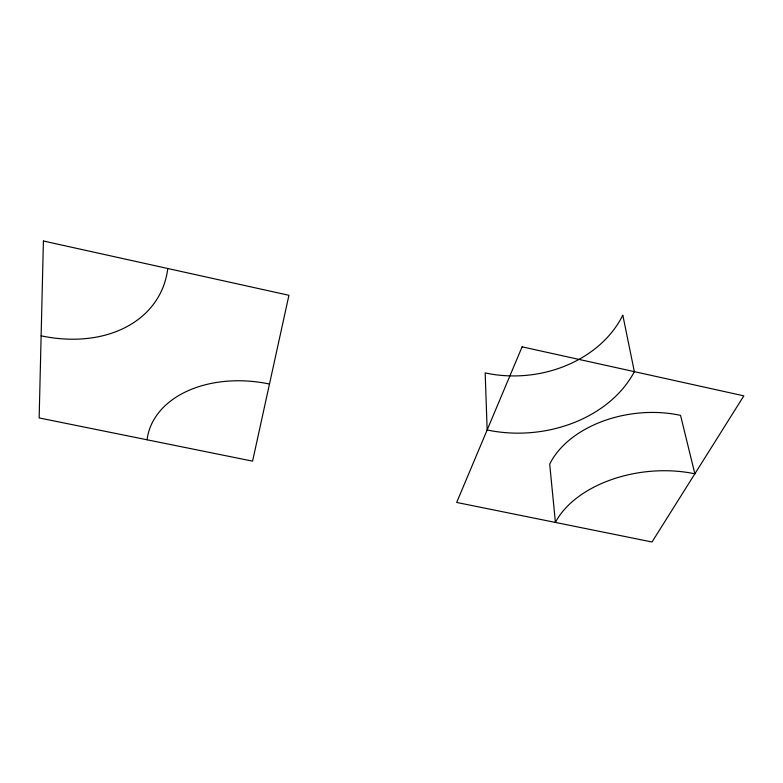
<?xml version="1.0" encoding="UTF-8"?>
<svg xmlns="http://www.w3.org/2000/svg" width="783" height="783" viewBox="0 0 783 783"><rect width="100%" height="100%" fill="white"/><g stroke="black" fill="none" stroke-linecap="round" stroke-linejoin="round"><path stroke-width="1.17" d="M167.768 268.5A133.012 98.198 27.4 0 1 41.127 335.829M147.077 439.792A106.703 74.082 10.6 0 1 269.489 384.032M43.408 241.007L39.15 417.946L252.586 461.148L288.927 295.289L43.408 241.007M522.104 346.84L456.675 502.451L652.014 541.993L743.85 395.855L522.104 346.84M694.864 473.813L680.554 415.372A98.345 66.095 -7.4 0 0 549.705 464.143L555.401 522.437A104.286 66.418 -6.5 0 1 694.864 473.813M634.357 371.651L622.808 315.138A112.37 90.691 -6.3 0 1 485.176 372.914L487.153 429.975A120.22 92.991 -5 0 0 634.357 371.651"/></g></svg>
